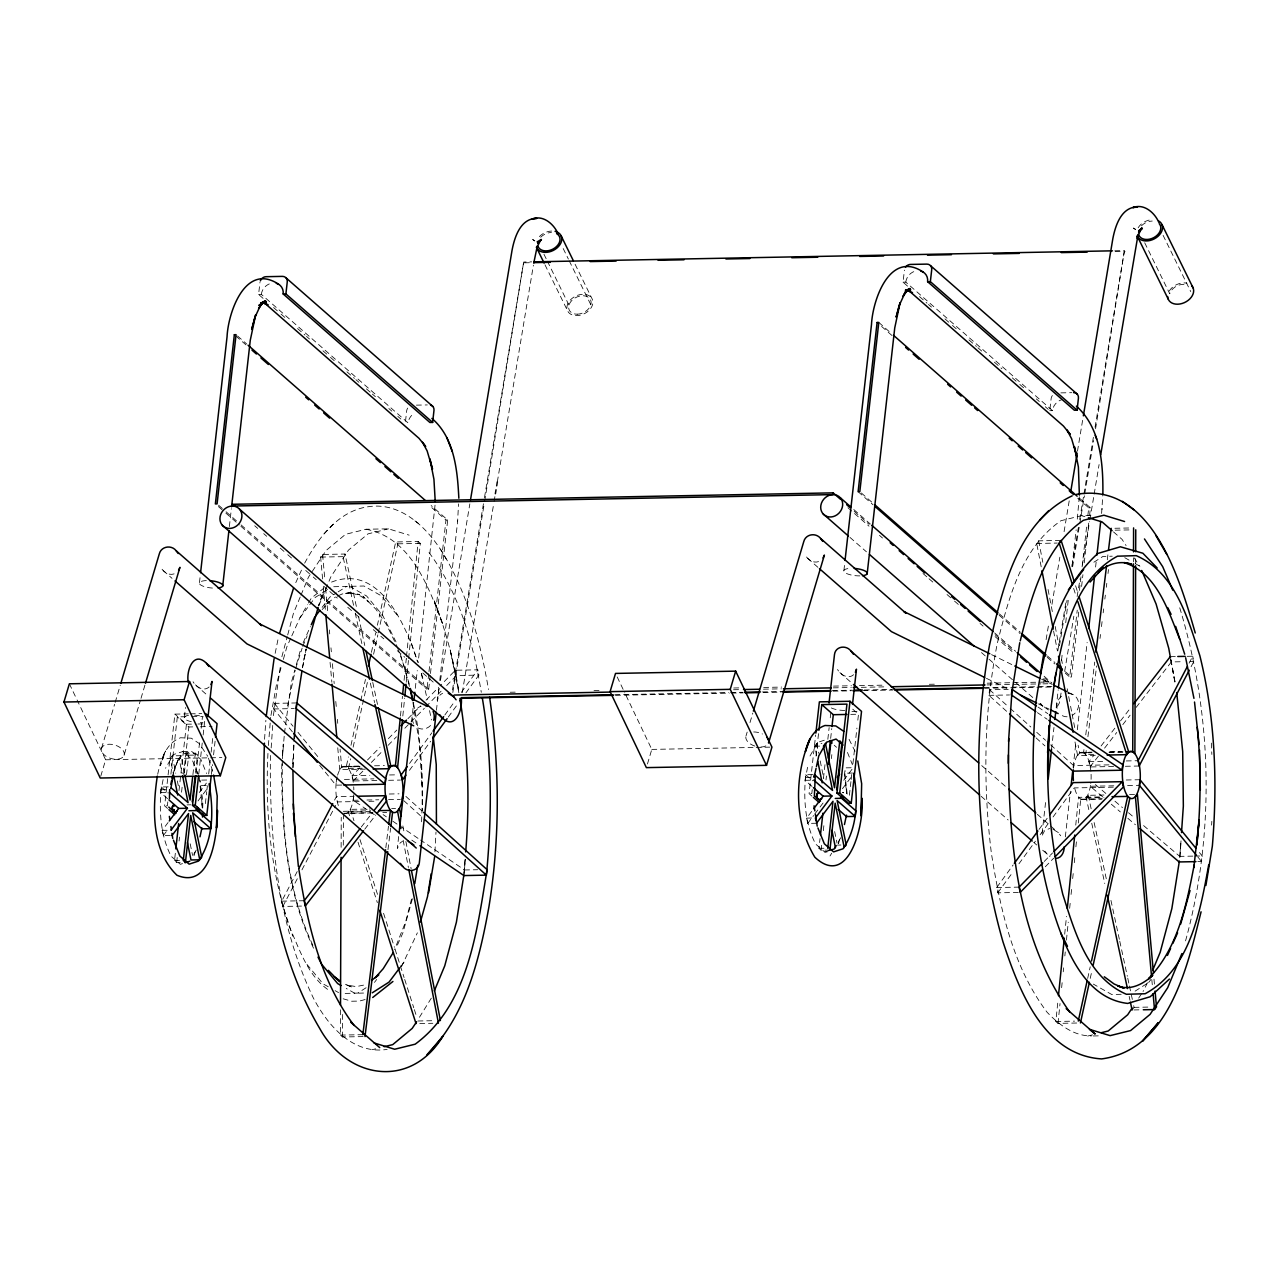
<?xml version="1.0" encoding="UTF-8"?>
<svg xmlns="http://www.w3.org/2000/svg" width="1279" height="1279" viewBox="0 0 1279 1279"><rect width="100%" height="100%" fill="white"/><g stroke="black" fill="none" stroke-linecap="round" stroke-linejoin="round"><path stroke-width="0.75" stroke-dasharray="5 3.75" d="M282.307 760.653C281.732 823.58 285.936 889.353 313.675 946.924M363.124 1036.598L342.548 1036.981L340.39 1035.095L340.502 1009.131M341.125 847.322L341.237 817.345M342.548 1036.981L342.644 1013.016M343.3 845.211L343.411 815.251M1133.466 561.865L1133.482 557.868M1135.624 563.751L1135.656 557.756M293.067 767.432L293.866 744.33M168.252 786.857L161.218 786.985C159.092 810.406 160.195 834.931 171.114 856.243L180.339 864.316L185.071 862.765M202.721 808.12L202.881 800.942L199.236 777.216L192.09 759.566L182.865 751.492L173.384 754.594L165.551 768.247M812.693 774.594L805.674 774.722C803.548 798.144 804.651 822.669 815.57 843.98L824.795 852.054L828.296 851.99M847.21 794.067L844.204 768.343M264.545 739.278L265.872 720.333M421.558 821.805C423.397 781.597 421.75 740.957 413.069 701.563M435.036 505.173L418.169 662.618M439.784 680.476L457.594 521.768L458.537 503.878M1079.3 496.684L1077.03 521.896M1101.603 513.471L1102.786 495.373M267.95 753.395C265.073 811.621 270.588 870.903 289.134 926.38C299.446 948.778 307.456 975.573 328.591 990.074M268.382 745.497L270.62 717.391M434.924 851.862L435.995 832.101M457.594 521.768L457.642 520.841M1102.034 509.506L1102.098 508.578M1211.613 825.131L1211.837 821.326M281.988 763.819L281.652 768.935C281.908 829.655 286.88 892.838 313.579 948.283M282.531 755.553L283.298 744.09L282.435 756.88M270.636 755.457L270.381 759.246C269.597 840.431 277.847 924.173 313.451 998.196C327.808 1025.598 352.924 1054.775 387.169 1049.388M271.164 747.879L272.731 725.129M273.386 715.648L280.661 664.345M292.843 767.896L294.058 740.637M465.14 859.488L464.229 872.758L465.3 859.232M1179.814 857.25L1180.981 840.191M1179.83 857.218L1181.077 841.758M282.323 758.703L284.274 735.201M284.434 733.251L291.324 682.618L294.873 669.972M463.829 873.861L465.044 860.271M1192.843 856.115L1179.75 856.37L1181.013 840.847M167.549 798.672L160.594 792.58L163.216 779.007M400.455 716.08L402.469 696.24M404.084 680.364L406.29 658.557L409.328 661.179M406.482 656.559L418.153 541.513L395.707 541.944L377.385 625.223M402.821 715.984L404.628 698.126M406.242 682.267L408.449 660.444M408.64 658.461L420.311 543.399L418.153 541.513M812.005 786.409L805.051 780.318L807.673 766.745M1076.71 1023.024L1058.005 1023.376L1055.846 1021.489L1058.069 999.666M1064.688 934.198L1066.51 916.356M1075.751 825.099L1078.565 797.329L1102.162 796.881M1058.005 1023.376L1060.019 1003.535M1061.634 987.676L1062.225 981.712M1063.233 971.8L1063.632 967.835M1064.847 955.925L1065.247 951.96M1066.446 940.065L1068.253 922.207M1069.66 908.33L1070.267 902.366M1071.067 894.437L1071.882 886.507M1072.681 878.561L1073.289 872.614M1074.28 862.701L1074.888 856.754M1075.895 846.826L1076.502 840.879M1078.309 823.021L1080.723 799.215L1078.565 797.329M167.501 808.408L164.623 805.882L174.919 714.13L188.317 713.874M167.805 801.885L167.357 805.834L164.623 805.882M170.906 774.195L177.333 716.864L188.956 716.656M184.384 717.167L185.471 707.495M199.46 582.664L200.355 574.719M178.996 790.598L180.755 774.978M180.978 773.028L186.446 724.218L174.919 714.13M181.554 792.213L182.21 786.281M183.536 774.419L188.86 726.968L177.333 716.864M180.179 862.43L176.662 862.494L174.504 860.607L175.383 852.789M184.352 772.852L186.542 753.315L195.319 753.139L197.478 755.042L195.287 774.578M176.662 862.494L177.541 854.676M179.076 841.006L179.508 837.09M186.51 774.738L188.7 755.202L186.542 753.315M192.905 774.642L195.319 753.139M196.071 773.715L199.844 740.109M201.171 728.247L202.498 716.384L190.891 716.608M198.757 774.067L202.258 742.827M203.137 735.009L204.672 721.356M229.373 526.58L231.371 508.738M263.09 298.375L258.598 294.442L259.957 282.387M205.375 803.596L206.718 791.733M206.926 789.751L207.374 785.802M208.701 773.939L210.268 760.094M211.147 752.196L212.698 738.351M211.387 774.403L212.474 764.634M213.577 754.882L215.096 741.212M292.379 731.828L273.722 708.966L274.345 703.37L296.776 702.938M341.813 785.05L335.913 785.162L336.537 779.566M374.347 814.675L353.164 800.286L353.803 794.691M405.523 421.223L406.674 410.895A5.899 5.164 -48.8 0 1 407.713 408.097M398.664 836.546L397.337 848.409L400.215 842.845L402.533 841.294M411.518 721.916L413.741 702.155M415.291 688.31L417.29 670.532M430.24 675.472L428.689 689.253L426.994 689.285L428.753 673.537M428.977 671.571L445.971 520.057L429.712 505.813M430.463 673.505L447.682 520.025L431.167 505.557M436.443 710.245L438.889 688.422M464.133 873.701L464.549 869.976L420.583 840.079M811.957 796.146L809.079 793.619L815.65 735.057M812.261 789.623L811.813 793.572L809.079 793.619M816.018 756.017L818.688 732.291M843.916 570.402L844.588 564.455M823.452 778.335L824.987 764.682M827.833 739.294L829.144 727.575M830.247 717.823L830.902 711.955M825.994 779.95L826.442 775.985M830.663 738.431L831.766 728.55M829.895 850.071L821.118 850.231L818.96 848.345L820.047 838.576M821.118 850.231L821.773 844.38M823.308 830.695L823.964 824.827M831.398 758.575L831.83 754.658M907.546 286.112L903.054 282.179L904.413 270.125M849.4 795.282L850.951 781.453M851.174 779.471L852.054 771.557M852.933 763.659L856.93 728.071M857.825 720.157L858.481 714.226L852.725 709.174M1006.605 711.3L988.907 695.344L989.546 689.765L1008.236 689.397M1049.963 408.96L1051.13 398.632A5.899 5.164 -48.8 0 1 1053.177 394.651M1042.897 683.865L1048.892 683.737L1049.084 681.995L1043.088 676.751M1045.551 802.541L1041.777 836.146L1044.655 830.583L1049.707 828.472M1051.546 749.174L1053.976 727.447M1056.198 707.671L1058.197 689.893M1061.522 660.236L1062.178 654.32M1065.727 622.697L1068.604 597.005M1072.154 565.382L1076.151 529.794M1078.725 612.081L1071.45 677.023L1069.74 677.055L1077.238 610.147M1079.444 590.466L1080.995 576.701M1082.098 566.853L1086.958 523.575M1087.837 515.693L1088.717 507.827L1076.71 497.307M1081.602 586.501L1082.913 574.703M1084.24 562.888L1089.324 517.627M1089.548 515.661L1090.427 507.795L1078.645 497.467M1065.327 836.866L1070.443 791.221M1073.113 767.416L1076.007 741.628M1077.334 729.733L1087.134 642.426M1095.591 567.045L1096.471 559.099M1197.815 861.598L1201.557 861.534L1202.18 855.939L1198.455 851.366M385.81 847.801L388.48 826.154M387.969 849.688L390.639 828.057M1093.609 754.322L1085.743 754.466L1083.585 752.58L1084.064 748.647M1085.759 734.865L1094.712 662.09M1107.294 559.802L1108.014 553.903M1085.743 754.466L1086.223 750.533M1087.917 736.768L1096.631 665.943M1100.02 638.413L1100.5 634.48M1101.475 626.598L1102.194 620.699M1103.169 612.833L1103.649 608.9M1104.848 599.068L1105.344 595.135M1106.303 587.269L1106.799 583.336M1107.998 573.488L1108.493 569.555M302.483 667.766L306.049 648.933M302.531 667.494L306.241 649.045L303.667 660.3M439.129 688.406L437.162 700.189L440.232 694.785L442.614 693.282M440.44 680.556L469.841 503.846M452.462 689.973L484.149 499.561M484.485 497.595L523.687 262.019L531.68 261.875M452.814 692.515L484.309 503.286M484.645 501.32L523.687 262.019M462.263 692.69L493.742 503.558M494.062 501.576L495.053 495.676M497.339 481.879L533.407 265.169M1046.094 639.676L1048.716 623.96M1051.977 604.327L1059.827 557.212M1064.08 531.68L1069.308 500.265M1077.478 451.183L1083.025 417.801M1057.797 651.059L1065.967 601.993M1071.85 566.645L1078.389 527.396M1079.684 519.53L1083.617 495.98M1083.937 494.014L1093.417 437.082M1095.048 427.266L1124.449 250.588L1114.473 250.78M1059.492 645.607L1067.038 600.267M1072.617 566.757L1079.492 525.365M1079.828 523.399L1084.416 495.804M1084.752 493.838L1093.609 440.615M1095.575 428.785L1124.449 250.588M1061.058 693.074L1059.412 702.922L1056.358 708.326M1064.656 671.411L1073.848 616.238M1077.126 596.542L1080.068 578.811M1082.37 565.014L1089.58 521.672M1089.9 519.706L1093.849 496.06M1094.169 494.094L1099.093 464.533M270.956 715.473L276.776 682.906L281.828 664.824M287.615 705.64L295.225 670.42M157.685 774.291C160.738 760.238 165.71 743.227 180.531 737.759L191.338 738.207L199.316 743.595L207.774 756.337M275.161 653.345L278.071 639.02M173.161 773.459L178.788 757.664L174.088 770.917M362.197 768.231L348.448 768.487L346.289 766.601L348.416 756.928M350.974 745.305L360.342 702.699M360.774 700.748L365.458 679.453M371.422 652.338L375.69 632.961M348.448 768.487L350.574 758.815M353.132 747.192L367.617 681.339M373.58 654.224L377.849 634.864M378.264 632.913L397.865 543.831L395.707 541.944M1087.662 978.451L1090.22 966.828M1090.236 978.403L1091.946 970.665M295.689 668.485L302.132 648.181M411.518 899.057L405.667 921.679L394.683 949.37M281.876 656.735L287.215 636.734M287.695 634.912L293.515 613.105L300.245 596.925M1185.553 940.88C1215.258 832.373 1212.38 714.737 1179.574 607.253M283.346 659.404L286.896 646.758L290.972 637.709M296.392 664.552L300.949 648.293M412.43 898.753L402.805 933.094L396.282 947.579M101.569 748.167L114.582 704.361M115.158 702.459L120.242 685.32M100.769 776.193L105.645 759.79L77.076 699.949M124.079 755.313A11.815 7.019 16.6 0 0 109.243 744.234A11.815 7.019 16.6 0 0 105.15 755.681A11.815 7.019 16.6 0 0 124.079 755.313L140.434 700.252M141.01 698.35L144.959 685.064M647.462 763.979L651.794 749.398L625.639 694.625M746.025 735.905L747.16 732.1M749.99 722.571L752.819 713.058M193.96 855.763L195.159 851.974M839.616 839.711L838.4 843.5L839.887 840.223M302.771 646.391L307.152 635.791M300.981 595.135L308.463 577.165L326.065 550.514L345.538 534.318L366.05 529.25L388.48 528.835L409.136 535.15M318.935 605.495L330.893 576.749L348.496 550.098L367.968 533.887L388.48 528.835M431.311 998.164L417.705 1020.082M1147.503 982.752L1143.058 991.481M291.788 635.887L299.941 617.789L307.536 604.663M303.091 642.857L310.429 626.566M401.478 966.716L417.37 932.823M295.769 582.664L302.244 568.468M301.508 906.076L282.819 906.443L281.732 901.151L297.224 871.527M334.57 800.11L336.377 796.625L354.075 796.289M282.819 906.443L297.399 878.561M301.94 869.864L335.642 805.402M1189.086 663.177L1192.731 656.207L1187.12 656.319M1191.085 666.727L1193.803 661.499L1192.731 656.207M174.328 768.071L182.178 754.418L191.642 751.333L200.867 759.406L206.574 773.523M193.737 854.388L196.678 849.272M810.007 755.985L817.841 742.332L827.321 739.23M838.177 842.126L841.118 837.01M308.479 603.017L311.341 598.108L323.779 588.244M304.658 563.16C318.087 538.363 338.088 510.929 368.176 506.74C402.853 501.32 431.039 531.201 446.147 559.019M830.023 855.971L831.718 853.173M1138.662 998.132L1141.955 993.144M816.657 755.841L814.691 746.201L816.657 743.579L821.933 743.483M409.536 763.435L431.886 732.771M444.836 715.009L454.253 702.091M461.303 692.403L477.786 669.812L455.356 670.244L440.008 685.912M409.44 770.342L430.623 741.292M448.274 717.071L457.69 704.153M465.924 692.866L478.874 675.104L477.786 669.812M1018.324 892.438L997.764 892.838L996.677 887.546L1013.16 864.94M1039.044 829.431L1047.277 818.128M997.764 892.838L1013.064 871.846M1018.947 863.773L1035.414 841.182M1040.131 834.723L1048.364 823.42M1053.065 816.961L1074.248 787.912L1113.577 787.161M322.596 578.939L320.629 557.084L322.596 554.462L345.026 554.031L356.793 608.5M353.564 605.287L343.06 556.653L345.026 554.031M299.941 617.789L307.584 607.621M309.758 604.711L315.226 597.453L330.318 587.844M322.148 607.349L329.79 597.181L336.489 592.912M170.283 835.539L163.248 835.667L162.177 830.375L168.061 822.541M163.248 835.667L167.965 829.4M199.284 792.516L206.367 783.116M198.021 800.942L207.454 788.408M365.266 769.159L339.702 769.638L341.685 767.016L340.07 749.142M349.567 815.746L348.368 811.973L350.334 809.351L369.999 808.983M374.475 982.4L376.665 979.49M401.062 966.141L404.34 961.792M816.482 823.244L807.704 823.404L806.633 818.112L812.517 810.278M807.704 823.404L813.604 815.57M814.787 814.004L824.22 801.453M843.74 780.254L852.006 769.287M842.461 788.695L851.91 776.145M1041.202 566.805L1036.693 543.463L1038.676 540.841L1061.106 540.409M1095.32 755.265L1077.621 755.601L1079.604 752.979L1078.101 745.193M1088.797 809.607L1086.287 797.936L1088.253 795.314L1103.985 795.01M1148.654 982.512L1151.004 979.394M1132.091 1009.978L1134.057 1007.356L1132.794 1001.521M361.254 827.049L372.173 812.932L344.659 813.492A23.63 8.985 88.9 0 0 353.484 797.488M364.755 829.208L375.69 815.091M1113.609 766.505L1090.012 766.952L1088.925 761.66L1093.785 755.393M1101.075 745.977L1115.64 727.175M1120.5 720.908L1130.22 708.358M1090.012 766.952L1098.517 755.985M1104.576 748.135L1116.727 732.467M1122.802 724.633L1130.092 715.217M1136.152 707.383L1171.372 661.93L1182.595 661.707M184.544 773.044L180.994 755.681L172.201 755.841L170.235 758.463L173.4 773.891M180.994 755.681L179.012 758.303L182.178 773.731M322.18 609.603L329.023 601.881L325.505 604.743L335.514 596.989M324.083 533.791L333.291 524.214M376.809 780.526L353.228 780.973L352.141 775.682L360.502 767.128M367.489 759.998L380.039 747.176M388.4 738.622L396.778 730.085M407.937 718.686L420.487 705.864M426.067 700.157L438.617 687.335M353.228 780.973L364.387 769.574M371.358 762.444L382.517 751.045M388.097 745.353L396.458 736.8M404.835 728.247L424.356 708.294M425.747 706.871L441.095 691.204M446.675 685.496L456.427 675.536L478.874 675.104M1044.224 861.47L1052.585 852.917M1045.295 866.762L1053.672 858.209M209.132 686.983C203.745 691.843 196.103 687.063 193.081 681.787M853.589 674.72C848.201 679.581 840.559 674.8 837.537 669.525M338.168 591.841L346.561 586.501M366.098 987.74L357.704 993.08L343.779 993.479M1093.865 562.216L1102.898 556.461L1112.282 556.189M1135.097 991.145L1147.151 983.471M337.176 596.238L342.117 593.984L352.732 592.225L342.117 593.984M824.795 852.054L829.527 850.503M331.549 582.089C380.135 563.176 406.019 626.166 417.961 662.362M365.123 999.538L359.431 1001.073L351.693 1001.233L341.461 998.307M1090.843 515.469L1081.506 515.645L1060.994 520.697C1020.994 548.179 1008.651 598.764 997.332 643.129C983.839 712.323 982.784 783.499 991.401 853.381C1000.29 908.905 1012.6 966.54 1047.149 1012.328C1059.108 1024.671 1073.433 1035.958 1091.419 1035.99M372.221 1049.675L375.642 1048.828M1087.678 1036.054L1092.794 1034.791M1043.376 681.867L1049.02 681.755L1051.914 683.146M363.54 985.134L356.138 986.605L346.577 985.006L352.508 987.324L343.396 983.391M174.104 573.887C168.892 575.678 163.584 572.129 161.026 567.7M818.56 561.625C813.348 563.415 808.04 559.866 805.482 555.438M843.373 792.548L842.509 792.692A2.958 1.119 88.9 0 1 843.373 792.548L843.644 792.884M333.739 586.725L363.971 586.006L381.174 595.726L397.273 615.167M363.556 993.048L354.859 993.303L346.257 988.443M1121.203 994.279L1111.819 994.55L1093.321 984.095M524.342 262.819L530.321 262.707M1115.112 251.579L1125.104 251.387M258.598 294.442L261.332 294.378L408.049 422.901A11.815 10.328 -48.8 0 1 414.604 413.101M903.054 282.179L905.788 282.115L1052.505 410.639A11.815 10.328 -48.8 0 1 1061.81 399.672M416.41 405.139L427.33 404.931M1060.867 392.877L1071.786 392.669M1049.771 410.687L1052.505 410.639M445.971 520.057L447.682 520.025M1088.717 507.827L1090.427 507.795M1114.904 528.259L1131.723 527.939M397.865 543.831L420.311 543.399M1115.192 530.177L1132.027 529.858M320.629 557.084L343.06 556.653M1036.693 543.463L1057.269 543.063M1170.301 656.639L1175.897 656.527M1190.078 661.563L1193.803 661.499M510.193 692.243L516.188 692.131M594.016 690.66L602.009 690.5M733.73 687.99L739.726 687.878M763.675 687.431L781.629 687.079M833.524 686.104L851.494 685.752M859.472 685.608L885.42 685.112M929.337 684.281L935.317 684.169M987.212 683.178L1011.161 682.714M1013.16 682.682L1037.109 682.219M1039.108 682.187L1049.084 681.995M733.538 689.749L741.516 689.589M763.483 689.173L781.437 688.837M833.332 687.846L851.302 687.51M861.279 687.319L887.226 686.823M987.02 684.92L1040.898 683.897M614.815 694.721L728.582 692.547M730.581 692.515L742.555 692.291M762.524 691.907L782.476 691.523M832.373 690.58L852.326 690.196M864.3 689.973L892.246 689.445M984.063 687.686L1010.01 687.191M1012.009 687.159L1051.914 686.407M615.503 695.312L729.27 693.154M731.268 693.106L743.243 692.882M763.195 692.499L781.165 692.163M833.045 691.172L851.015 690.836M862.989 690.596L892.934 690.036M984.734 688.294L1008.683 687.83M1010.682 687.798L1052.601 686.999M273.722 708.966L294.282 708.566M988.907 695.344L1009.483 694.961M190.235 713.826L201.714 713.618M186.446 724.218L196.023 724.042M197.925 724.01L205.583 723.866M851.958 711.556L857.697 711.46M188.86 726.968L192.729 726.888M200.483 726.744L212.09 726.52M850.743 714.369L858.481 714.226M182.865 751.492L191.642 751.333M188.7 755.202L197.478 755.042M105.645 759.79L221.859 757.584M651.794 749.398L754.21 747.448M756.177 747.416L769.974 747.144M814.691 746.201L823.468 746.041M345.042 766.361L358.807 766.089M374.539 765.801L384.371 765.609M1073.513 768.343A23.63 8.985 88.9 0 1 1082.338 752.324L1092.17 752.148M1109.868 751.812L1121.667 751.572M346.289 766.601L360.038 766.345M1083.585 752.58L1091.451 752.42M1109.149 752.084L1122.898 751.828M341.685 767.016L359.367 766.681M1079.604 752.979L1091.387 752.755M1109.085 752.42L1126.783 752.084M352.141 775.682L369.839 775.346M389.503 774.962L397.353 774.818M1088.925 761.66L1104.656 761.357M1126.287 760.941L1138.086 760.717M201.698 780.11L206.974 780.014M846.154 767.848L853.173 767.704M344.403 779.423L373.884 778.863M1108.973 764.874L1073.577 765.545L1047.037 741.612M388.608 780.302L400.407 780.062M1125.392 766.281L1139.157 766.009M206.287 785.338L201.027 785.434L199.94 780.142M852.501 773.044L845.483 773.171L844.971 770.486M160.882 789.751L169.659 789.591M805.338 777.488L814.115 777.328M160.594 792.58L167.613 792.452M805.051 780.318L813.828 780.142M389.184 794.019L399.016 793.827M1126.223 779.998L1139.989 779.726M353.164 800.286L359.063 800.174M366.929 800.014L378.728 799.791M388.56 799.615L400.359 799.391M1113.801 785.818L1090.22 786.265L1103.777 797.808M1127.566 785.546L1139.365 785.322M187.006 804.875L190.875 804.811M359.095 801.517L337.464 801.917L336.377 796.625M368.928 801.325L376.793 801.182M391.63 808.568L395.547 808.488M1129.533 794.531L1137.399 794.387M343.236 811.318L370.75 810.79M348.368 811.973L369.999 811.557M1086.287 797.936L1103.985 797.6M343.427 813.252L372.908 812.693M382.741 812.501L386.674 812.421M1080.723 799.215L1102.354 798.815M1081.954 799.471L1101.619 799.103M162.177 830.375L169.196 830.247M806.633 818.112L813.652 817.984M837.409 845.083L840.927 845.019M174.504 860.607L181.522 860.479M818.96 848.345L827.737 848.185M464.549 869.976L477.643 869.72M1194.714 856.083L1202.18 855.939M281.732 901.151L304.178 900.72M996.677 887.546L1019.107 887.114M417.977 1020.994L434.812 1020.674M1134.057 1007.356L1150.876 1007.037M419.752 1023.536L432.83 1023.28M1133.961 1009.946L1141.428 1009.802M340.39 1035.095L362.836 1034.679M1055.846 1021.489L1074.552 1021.138M1093.273 1035.958L1100.755 1035.814M348.128 592.976L359.575 594.527L352.62 593.152L360.87 596.19L368.864 601.929L362.916 596.174L375.898 609.236L386.562 624.728L397.098 646.439M1081.506 515.645L1084.944 516.7M366.05 529.25C411.007 537.644 428.737 587.237 443.046 625.015L433.741 599.467C445.412 629.396 453.917 660.635 459.049 692.371M1048.316 709.941L1039.779 703.642M991.561 654.624L1013.016 665.16M1041.602 679.213L1052.329 684.489M1068.413 692.387L1073.768 695.025M986.445 678.334L1007.964 688.901M1038.436 703.882L1049.196 709.158M1052.649 828.936L1058.341 832.709L1060.707 835.779M1124.737 557.676L1130.908 561.161M1135.544 563.783L1140.165 566.389M349.407 586.278L366.609 595.998L382.709 615.439L396.01 641.866M328.255 986.764L323.091 983.855L306.992 964.414M335.13 990.665L338.567 992.6M1135.576 229.325L1133.402 228.062L1136.679 230.476L1135.272 228.877M534.814 240.756L532.64 239.493L535.917 241.907L534.51 240.308M1038.036 707.047L1047.805 713.682M1037.413 712.643L1047.181 719.278M383.108 814.611L386.37 816.833M392.893 821.262L397.769 824.587M399.4 825.69L418.952 838.976M411.806 840.143L418.313 844.572M414.972 520.905L418.441 523.447M1095.368 784.523L1105.903 793.492M1114.952 801.198L1122.482 807.609M1128.51 812.741L1134.537 817.873M1143.586 825.579L1179.75 856.37M1111.307 804.219L1120.356 811.925M1127.886 818.336L1135.416 824.747M1042.705 850.231L1049.963 856.514M919.521 296.6L927.003 303.155M928.506 304.466L931.496 307.088M944.973 318.887L950.968 324.131M952.455 325.442L956.948 329.39M968.938 339.878L976.421 346.433M977.907 347.744L982.4 351.677M994.391 362.165L1001.873 368.72M1012.344 377.897L1018.34 383.156M1019.827 384.467L1025.822 389.711M1036.31 398.888L1039.299 401.51M1045.279 406.754L1048.284 409.376M878.801 322.436L891.911 333.931M881.599 326.417L892.102 335.61M1113.513 531.904L1122.035 539.37L1126.08 545.541M861.327 492.975L873.333 503.494M999.395 613.92L1020.418 632.322M1047.421 655.983L1054.935 662.554M1065.439 671.763L1071.45 677.023M858.113 491.696L873.125 504.837M999.203 615.263L1020.21 633.665M1047.229 657.326L1054.727 663.897M1065.231 673.106L1069.74 677.055M853.796 509.554L870.28 523.99M994.646 632.929L1015.622 651.299M1044.096 676.239L1051.594 682.794M854.148 511.248L869.144 524.39M995.094 634.72L1014.599 651.794M847.961 507.763L868.985 526.165M879.488 535.373L882.494 537.995M923.022 573.504L927.531 577.437M929.018 578.763L933.526 582.696M947.036 594.527L953.047 599.787M954.55 601.114L959.042 605.047M980.066 623.465L983.071 626.086M995.078 636.606L1014.583 653.697M1043.104 678.685L1048.892 683.737M849.991 537.42L866.427 551.809M981.489 652.594L987.468 657.838M988.971 659.149L1014.375 681.403M1015.862 682.698L1033.8 698.414M807.577 558.252L817.968 567.364M981.728 765.609L1005.758 786.665M1037.301 814.291L1049.324 824.811M1050.826 826.138L1058.341 832.709M839.903 672.594L851.926 683.13M981.121 796.273L1008.156 819.967M1033.688 842.333L1036.693 844.971M834.228 745.289L836.546 747.304M273.578 307.552L279.557 312.795M281.06 314.106L285.553 318.039M297.527 328.527L305.01 335.082M306.512 336.393L309.502 339.015M322.979 350.83L328.975 356.074M330.462 357.385L334.954 361.317M346.929 371.805L354.427 378.36M355.914 379.671L358.903 382.293M366.402 388.848L370.894 392.781M372.381 394.092L375.387 396.714M388.848 408.529L391.854 411.151M397.833 416.394L400.839 419.016M805.674 774.722L812.629 780.814M237.558 335.977L246.559 343.875M235.784 335.961L245.968 344.882M254.713 525.765L257.703 528.387M263.714 533.647L266.719 536.285M280.229 548.115L286.224 553.375M287.727 554.686L292.236 558.635M305.745 570.466L311.756 575.726M313.243 577.037L316.249 579.675M323.763 586.246L328.255 590.179M329.758 591.506L337.272 598.076M347.776 607.285L353.787 612.545M355.274 613.856L359.783 617.805M373.292 629.636L379.303 634.896M380.806 636.207L383.796 638.829M397.305 650.659L404.819 657.246M422.837 673.026L434.844 683.53M218.581 505.205L224.576 510.465M226.079 511.776L239.589 523.607M241.091 524.918L428.689 689.253M218.373 506.548L224.369 511.808M225.871 513.119L239.381 524.95M240.884 526.277L426.994 689.285M163.12 570.514L172.025 578.332M195.463 684.857L207.47 695.392M161.218 786.985L168.173 793.076M989.546 689.765L1008.699 707.047M1010.186 708.374L1030.826 726.984M1036.725 732.307L1045.567 740.285M1036.086 737.903L1044.943 745.881M405.891 796.417L422.118 811.046M403.796 800.67L421.494 816.626M1197.831 856.962L1201.557 861.534M274.345 703.37L293.003 726.232M297.975 732.323L319.126 758.239M319.734 765.354L335.913 785.162M1044.847 851.111L1047.213 854.18M1040.498 703.29L1042.769 706.264M849.048 739.294L855.043 751.253M1134.185 557.868L1139.253 565.574M429.009 552.56C459.353 593.04 473.198 643.033 481.288 692.291M440.36 549.027C467.187 591.346 480.121 640.619 488.53 689.525M1163.091 235.336L1190.733 291.58M1144.705 242.77L1169.741 293.754A11.815 8.473 -26.2 0 1 1186.065 284.577M575.102 264.273L592.385 299.43A13.653 9.8 -26.2 0 1 576.845 315.625A13.653 9.8 -26.2 0 1 570.498 299.846A13.653 9.8 -26.2 0 1 592.385 299.43M563.192 248.526L568.372 259.061M569.235 260.82L590.834 304.77M543.943 254.201L546.533 259.477M547.396 261.236L568.979 305.185M544.982 264.817L567.428 310.509M617.197 676.959L624.791 692.85M69.37 683.801L76.212 698.158M847.465 752.436L852.469 764.794M196.982 771.589L198.101 774.403M208.477 758.127L213.305 773.203M397.721 648.181L403.397 663.833L409.824 687.862M411.47 643.353L417.258 661.115M421.319 673.553L427.266 699.421M400.375 654.288L410.015 686.615M281.204 900.704L292.795 936.228M1075.591 585.766L1078.021 593.312M1073.625 588.388L1076.039 595.934M350.334 809.351L353.963 820.686M359.991 839.584L377.513 894.389M383.556 913.286L394.428 947.291M395.035 949.178L404.084 977.524M404.692 979.41L413.757 1007.756M414.364 1009.643L416.778 1017.205M358.024 842.206L377.353 902.67M421.367 673.378L423.061 678.877M1170.621 659.372L1175.161 682.666M1088.253 795.314L1091.611 810.886M1094.137 822.557L1106.319 878.961M1110.939 900.368L1119.349 939.282M1119.764 941.216L1127.327 976.229M1127.758 978.179L1129.005 984.015M1129.437 985.965L1132.379 999.586M1091.738 823.228L1104.768 883.533M1129.149 996.357L1129.981 1000.258M358.472 616.286L364.771 645.463M372.765 682.426L377.801 705.768M355.242 613.073L361.973 644.2M370.366 683.098L374.571 702.555M412.909 702.379L419.288 743.115L422.15 787.736M816.657 743.579L818.64 753.235M820.207 760.941L823.756 778.303M834.659 831.59L837.026 843.149M455.356 670.244L456.427 675.536M429.552 710.628L431.455 719.965M172.201 755.841L175.751 773.203M177.333 780.925L178.516 786.713M190.203 843.836L192.569 855.411M1170.972 659.676L1175.081 682.522M1038.676 540.841L1042.801 562.248M1048.061 589.491L1052.569 612.849M1055.191 626.47L1058.948 645.943M1061.57 659.564L1062.321 663.449M1067.198 688.757L1068.333 694.593M1068.7 696.543L1070.203 704.329M1070.587 706.264L1071.706 712.115M1072.09 714.05L1075.095 729.622M1053.592 631.043L1057.349 650.499M1074.999 741.98L1077.621 755.601M402.869 825.93L404.372 833.716M405.875 841.502L411.135 868.745M403.157 840.239L408.401 867.482M1170.845 659.9L1175.001 682.954M458.857 692.722L450.176 649.844L459.017 692.275M844.604 773.891L846.586 793.667M200.148 786.153L202.242 807.784M1153.994 979.122L1154.521 985.086M1151.835 979.762L1152.379 985.709M322.596 554.462L324.914 580.282M325.633 588.228L327.952 614.064M329.374 629.955L329.726 633.92M330.973 647.829L331.341 651.794M332.412 663.721L334.187 683.578M335.785 701.468L336.329 707.431M337.4 719.342L337.752 723.322M323.299 586.885L325.442 610.722M330.078 662.362L331.869 682.235M337.752 747.783L339.702 769.638M846.218 788.104L846.57 793.731M201.762 800.366L202.242 807.864M1211.341 743.083L1211.852 754.45M421.686 764.81L422.614 810.646M292.811 758.831L292.891 766.601M338.359 805.53A23.63 8.985 88.9 0 1 337.16 776.833M337.592 775.17A23.63 8.985 88.9 0 1 346.593 766.968A23.63 8.985 88.9 0 1 353.58 785.29M353.707 786.809A23.63 8.985 88.9 0 1 353.835 789.894M1090.523 785.37A23.63 8.985 88.9 0 1 1082.737 799.519A23.63 8.985 88.9 0 1 1074.28 786.377M1082.338 752.324A23.63 8.985 88.9 0 1 1090.875 771.253M1091.083 774.323A23.63 8.985 88.9 0 1 1090.779 783.451M212.426 588.068A11.815 3.565 6.4 0 1 199.684 584.087A11.815 3.565 6.4 0 1 206.766 580.586M261.332 294.378A11.815 10.328 -48.8 0 1 270.636 283.426M202.993 722.475A11.815 3.565 6.4 0 1 200.307 722.667M191.322 721.708A11.815 3.565 6.4 0 1 189.004 715.281M194.648 715.185A11.815 3.565 6.4 0 1 203.297 716.816M859.856 575.886A11.815 3.565 6.4 0 1 844.62 572.321A11.815 3.565 6.4 0 1 851.222 568.324M905.788 282.115A11.815 10.328 -48.8 0 1 915.093 271.164M844.764 710.405A11.815 3.565 6.4 0 1 829.527 706.823M430.575 725.497A11.815 10.728 -63.8 0 1 417.29 727.591M413.517 723.418A11.815 10.728 -63.8 0 1 421.095 706.28M540.681 237.27A11.815 8.473 -26.2 0 1 551.473 232.474M1141.444 225.839A11.815 8.473 -26.2 0 1 1152.235 221.043M1138.166 227.742A13.653 9.8 -26.2 0 1 1152.651 219.604M1169.262 291.02A13.653 9.8 -26.2 0 1 1186.896 283.187M539.402 236.567A13.653 9.8 -26.2 0 1 551.888 231.035M1068.397 693.57A11.815 10.728 -63.8 0 1 1078.469 701.979A11.815 10.728 -63.8 0 1 1072.665 715.121M1067.118 716.784A11.815 10.728 -63.8 0 1 1059.588 713.538M1057.046 708.39A11.815 10.728 -63.8 0 1 1062.849 695.232M765.849 745.881A11.815 7.019 16.6 0 1 760.861 747M754.914 746.089A11.815 7.019 16.6 0 1 747.016 734.322M753.683 731.972A11.815 7.019 16.6 0 1 762.46 734.018M163.936 754.482L160.403 765.497L165.583 750.965L163.936 754.482M322.5 594.639L318.647 605.606L322.5 594.639M577.245 314.186A11.815 8.473 -26.2 0 0 590.69 300.181A11.815 8.473 -26.2 0 0 571.777 300.533A11.815 8.473 -26.2 0 0 577.245 314.186"/><path stroke-width="1.5" d="M340.518 1005.134L341.077 857.298M1135.624 565.75L1134.889 753.539L1132.73 751.636L1133.466 563.863M1133.514 551.873L1133.594 527.907M1135.672 551.761L1135.752 529.794M1048.013 774.802L1049.388 725.097C1044.639 781.725 1049.659 839.008 1062.769 894.261C1074.696 931.48 1087.246 977.204 1126.383 994.279L1145.153 993.735C1190.365 969.322 1200.246 910.888 1208.751 864.684M1008.332 763.355L1008.811 738.559M169.452 798.56L169.659 789.591M202.514 817.089L202.594 813.508M264.401 743.131C261.651 839.903 269.373 943.422 319.782 1028.572C347.84 1079.556 410.863 1089.037 442.774 1036.374L427.042 1054.775C465.94 1015.622 479.401 959.474 488.914 906.923C500.153 837.665 499.705 766.649 489.617 697.279M814.371 795.858L815.251 776.321M1079.38 495.117L1078.389 466.979L1074.376 446.659L1076.95 456.907L1071.578 438.649L1066.958 429.984L1070.123 434.268L1063.457 426.051L907.93 289.821L909.993 291.564L905.564 289.662M1102.866 493.806C1103.233 463.574 1100.532 427.57 1076.358 406.146M436.427 824.204L436.251 764.538L433.245 736.672M1035.686 704.026C1029.499 780.829 1033.432 860.032 1060.691 932.791C1072.41 963.567 1091.355 999.267 1127.662 1003.423L1150.189 996.757L1169.422 979.059M1047.565 752.644L1051.21 705.688L1055.862 673.154M294.186 738.814L296.472 705.752L301.94 671.219M465.668 851.894C469.985 800.814 468.146 749.078 459.896 698.494M1008.523 741.468L1011.929 692.131L1019.763 642.697M1181.508 832.597L1183.347 806.058L1182.707 751.668L1176.728 692.563M266.192 716.592L274.074 658.701M402.421 719.949L397.593 767.56L395.435 765.673L400.263 718.063M402.677 694.257L403.668 684.345M404.835 696.144L406.035 684.249M1058.468 995.701L1064.288 938.178M1067.31 908.41L1074.744 835.027M174.248 806.138C170.874 803.228 171.946 815.394 177.285 810.966M188.285 682.315C185.951 671.187 193.417 650.02 206.574 663.401L416.251 848.041M200.579 572.736L227.054 336.777C228.158 312.396 245.36 262.099 278.63 284.242M175.815 848.888L178.66 823.484M192.681 776.593L190.059 800.046L184.927 774.962M192.218 801.933L195.063 776.529M211.163 776.353L206.782 815.394L204.048 815.458L192.521 805.354L195.847 775.698M206.782 815.394L195.255 805.306L198.533 776.017M208.045 716.672L212.01 681.435L210.907 684.569M222.706 586.07L228.925 530.561M231.595 506.756L250.284 340.182L255.64 314.938L251.691 329.438L254.793 317.656L260.676 304.85L258.582 308.607L263.682 301.476L259.941 305.921L265.584 300.677L258.694 305.377M215.543 737.312L217.078 723.642L205.551 713.538M430.543 405.059A5.899 5.164 -48.8 0 1 433.981 410.383L432.638 422.422L285.904 293.914L287.263 281.876A5.899 5.164 -48.8 0 0 282.419 276.376L266.048 276.696A5.899 5.164 -48.8 0 0 260.308 280.932M385.059 784.235L385.682 778.639L296.776 702.938L296.152 708.534L385.059 784.235L343.779 785.018M402.325 799.343L402.949 793.747M399.112 832.597L411.294 723.882M413.964 700.173L414.844 692.275M436.219 712.227L419.304 863.005C418.345 871.479 407.361 872.822 402.757 866.443L210.475 698.014M419.944 845.675L463.925 875.571L486.356 875.14L486.979 869.544L423.589 812.373M833.157 492.863L832.949 494.605L232.186 506.036L232.394 504.294L833.157 492.863L840.655 499.434M815.874 733.107L819.375 701.867L849.991 701.276L861.534 711.38L851.238 803.148L848.505 803.196L836.978 793.092L846.954 704.121L821.789 704.601L818.912 730.309M818.464 793.364C814.899 792.676 816.993 802.509 821.742 798.704M829.048 702.97L834.484 654.56C835.443 646.087 846.426 644.744 851.031 651.139L978.723 762.971M845.035 560.474L871.495 324.514C872.614 300.133 889.816 249.837 923.086 271.979M828.44 758.207L830.439 740.413M831.989 726.568L833.316 714.705L821.789 704.601M820.494 834.675L822.909 813.172M828.36 764.506L830.998 741.053L832.085 741.916M827.737 848.185L832.997 801.278L816.482 823.244M829.895 850.071L835.155 803.18L844.22 847.529M836.674 789.671L841.934 742.779M851.238 803.148L839.711 793.044L849.991 701.276M852.501 704.409L856.466 669.173L855.363 672.306M867.162 573.823L894.74 327.936L900.096 302.675L896.131 317.176L899.233 305.393L905.132 292.587L903.038 296.344L908.138 289.23L904.397 293.658L910.04 288.43L905.5 291.756L910.009 289.15L906.907 290.141M1073.609 392.637A5.899 5.164 -48.8 0 1 1078.437 398.121L1077.078 410.159L930.361 281.652L931.72 269.613A5.899 5.164 -48.8 0 0 926.875 264.113L910.504 264.433A5.899 5.164 -48.8 0 0 905.452 267.311M1048.22 778.831L1051.546 749.174M1054.871 719.533L1055.751 711.636M1058.404 687.91L1060.851 666.167M1064.208 846.778C1064.304 851.862 1061.666 858.193 1055.83 858.417M1071.115 785.274L1072.665 771.397M1088.685 628.549L1094.696 574.974M1096.918 555.134L1100.707 521.416M1047.885 748.535L1072.953 771.141L1122.099 770.214L1122.738 764.618L1049.435 714.801M362.836 1034.679L385.571 849.768M388.72 824.188L390.415 810.422L378.616 810.646M364.995 1036.566L387.729 851.654M390.878 826.09L392.573 812.309L390.415 810.422M1095.927 652.258L1106.575 565.702M1108.509 549.97L1111.163 528.323M193.625 821.518L201.97 828.824L210.763 828.664L211.387 823.068L196.087 809.655M417.737 865.244L414.764 883.645M840.543 797.393L855.843 810.806L855.219 816.402L846.426 816.562L846.602 815.187M463.925 874.66L456.395 922.191L444.756 965.821L434.3 990.985M1179.382 861.039L1171.852 908.586L1160.213 952.216L1152.731 970.185M431.215 873.669L427.506 896.675L420.407 921.983M1053.848 685.24C1062.369 639.036 1072.25 580.618 1117.462 556.189L1136.216 555.646C1175.369 572.72 1187.903 618.444 1199.846 655.663C1215.194 717.887 1217.688 782.508 1212.348 846.17L1205.889 885.5M470.496 499.913L512 250.556C514.446 237.462 520.361 218.533 536.509 218.357M461.271 698.606C462.71 709.509 455.148 730.901 442.006 717.695L222.322 525.285M495.373 493.694L496.028 489.761M496.684 485.828L497.339 481.879M533.743 263.186L537.34 245.808M1040.546 673.042L1043.808 653.409M1070.603 492.415L1077.142 453.15M1083.361 415.835L1112.762 239.125C1115.208 226.031 1121.123 207.118 1137.271 206.926M1100.723 454.684L1138.102 234.377M428.561 892.806L434.684 856.45M172.473 806.441L172.313 807.896A2.958 1.119 88.9 0 0 172.857 810.55M816.929 794.179L816.769 795.634A2.958 1.119 88.9 0 0 817.313 798.288M1035.718 703.402C1043.936 649.78 1056.022 591.649 1097.83 553.455L1120.372 546.788L1142.866 553.231L1157.159 567.956M170.794 788.567L173.368 774.85M157.317 776.097C152.377 808.936 151.258 850.471 176.966 875.252C212.042 890.12 217.398 832.165 217.462 810.422L216.487 828.025L217.206 796.002L213.625 775.106M170.826 784.219L171.61 780.622M171.994 778.831L172.777 775.25M199.988 836.802L201.922 827.849M816.066 768.359L814.115 777.328L814.451 774.562L832.549 790.406L823.468 746.041L825.435 743.419L834.516 787.784L839.775 740.877L840.863 741.756M816.45 766.569L818.784 755.825L826.634 742.156L836.098 739.07L843.021 745.129M844.444 824.555L846.378 815.586M368.448 665.895L371.006 654.272M1078.277 1021.058L1087.23 980.385M1091.499 961.025L1127.71 796.401L1111.979 796.689M1080.435 1022.944L1089.388 982.272M1093.225 964.846L1129.869 798.288L1127.71 796.401M1201.077 911.799C1187.44 966.668 1168.862 1049.963 1101.603 1058.916C1043.056 1055.159 1018.596 989.099 1002.96 941.776C975.397 845.803 972.072 743.227 989.514 645.096C1001.953 590.674 1016.805 522.072 1072.186 495.836M306.736 647.222L318.183 607.285M1020.242 640.875C1031.37 597.069 1043.984 547.348 1083.425 520.281L1103.937 515.213L1124.577 521.528M279.573 633.297L293.546 588.116M1180.645 924.109L1190.062 890.504M63.95 702.027L69.37 683.801L189.516 681.515L225.791 757.504L220.372 775.729L100.226 778.016L63.95 702.027L184.096 699.741L220.372 775.729M120.818 683.418L159.299 553.903C161.154 546.245 171.482 544.646 176.134 550.721L261.651 625.623L259.541 623.848L427.538 706.408M145.518 683.162L179.939 567.332L178.564 570.226M184.096 699.741L189.516 681.515M610.099 691.635L615.519 673.425L735.665 671.139L771.94 747.112L766.521 765.338L646.375 767.624L610.099 691.635L730.245 689.349L766.521 765.338M730.245 689.349L735.665 671.139M753.379 711.14L803.756 541.641C805.61 533.982 815.938 532.384 820.59 538.459L906.108 613.36L903.997 611.586L989.786 653.745M805.45 751.412C807.944 740.541 813.812 729.318 824.987 725.497L835.795 725.944L843.756 731.332M805.498 751.428L810.039 738.702C794.291 775.634 793.667 822.189 814.851 857.218C849.624 889.608 864.652 821.678 861.902 798.176L860.927 815.762L861.662 783.739L857.761 760.941M536.684 247.966L540.905 239.557L537.804 243.506L541.417 239.541L537.1 241.859M1136.887 238.07L1141.667 228.126L1138.566 232.075L1142.179 228.11L1138.614 230.907L1142.339 228.653M1181.892 953.59L1167.695 987.724L1150.093 1014.375L1130.62 1030.57L1110.108 1035.638L1089.452 1029.323L1095.176 1034.008L1066.174 1008.619M311.245 624.76L314.49 617.517L319.958 610.259M1167.455 955.413L1170.573 948.49M1172.907 943.294L1177.591 932.887M823.021 557.964L824.395 555.07L768.535 743.051A11.815 7.019 16.6 0 0 766.904 737.343M299.046 868.041L332.748 803.596M1187.264 666.663L1138.086 760.717L1139.157 766.009L1189.262 670.212M174.392 809.719L173.416 811.03M836.226 845.547L834.26 848.952L831.11 849.991M393.229 952.615L383.22 968.683L375.259 977.684L378.76 974.822L371.613 980.369M416.618 1021.745L412.206 1028.412L392.733 1044.623L384.18 1046.718M1132.059 1008.14L1127.662 1014.791L1108.19 1031.002L1101.347 1032.697M200.771 858.561L201.746 857.186L192.665 812.82L210.763 828.664M845.227 846.298L846.202 844.923L837.121 800.558L855.219 816.402M407.17 766.665L401.286 774.738L402.373 780.03L405.907 775.186M433.069 731.156L443.653 716.624M432.973 738.063L447.09 718.686M460.04 700.924L462.39 697.694M1014.327 863.325L1037.861 831.046M1049.643 814.899L1073.177 782.62L1122.322 781.677L1123.41 786.969L1055.063 856.786M169.244 820.974L178.676 808.424L187.453 808.248L170.954 830.215M172.041 835.507L188.541 813.54L183.281 860.447L185.439 862.334L190.699 815.442L199.764 859.792L190.987 859.968L187.437 842.605M373.132 768.999L388.864 768.695L390.83 766.089L378.232 707.719M399.959 967.595L389.04 982.112L372.269 992.808M813.7 808.712L823.132 796.162L831.91 795.986L815.41 817.952L815.922 820.622M837.329 777.296L839.679 774.147M1068.365 589.859L1083.649 569.523M1107.118 755.042L1126.783 754.658L1128.749 752.036L1079.22 597.101M1143.298 1009.77L1154.521 1009.563L1156.488 1006.941L1155.065 991.049M360.038 828.616L304.178 900.72L305.249 906.012L363.54 830.774M374.603 809.799L385.539 795.698L358.008 796.225M376.905 813.524L386.626 800.99L385.539 795.698M1133.865 703.658L1170.301 656.639M1090.06 582.073L1103.393 567.412L1098.325 572.784C1107.086 563.959 1119.796 560.202 1131.787 564.247L1124.097 562.584C1156.935 572.912 1168.111 610.627 1179.75 639.18M1148.654 978.403C1177.991 948.267 1186.496 904.813 1194.186 864.972L1193.835 867.578L1199.174 819.951L1196.792 845.147C1200.885 805.994 1201.237 766.425 1197.24 727.255M1039.539 520.185L1048.748 510.609M400.951 725.801L406.53 720.109M1042.817 862.893L1019.107 887.114L1020.194 892.406L1042.513 869.608M1053.976 851.494L1122.322 781.677M1148.718 979.027L1152.779 975.269C1143.426 983.903 1130.748 990.937 1117.814 985.933L1124.049 988.219L1114.185 984.031L1104.289 976.772M372.717 997.492L392.925 981.473M262.339 303.283L265.552 301.412L260.916 302.899L266.32 302.084L260.9 302.899M905.18 291.948L910.009 289.15M261.044 304.018L265.552 301.412M185.071 862.765L189.804 861.215M199.14 810.246A2.958 1.119 88.9 0 1 198.869 810.502L188.892 810.742M843.596 798A2.958 1.119 88.9 0 1 843.325 798.24L835.283 798.448M1076.55 494.318C1151.276 481.671 1179.43 577.948 1195.241 632.977M536.78 218.421L532.16 219.045C543.175 214.6 553.935 224.193 558.06 233.769M1137.543 206.99L1132.922 207.614C1143.938 203.185 1154.697 212.762 1158.822 222.338M533.663 261.827L1112.474 250.828M534.318 262.627L550.274 262.323M590.195 261.571L616.142 261.076M658.061 260.276L684.009 259.781M725.912 258.982L749.878 258.534M791.781 257.734L817.729 257.239M859.648 256.44L883.597 255.992M927.499 255.145L951.448 254.697M993.367 253.897L1019.315 253.402M1061.234 252.602L1087.182 252.107M276.296 283.314A11.815 10.328 -48.8 0 1 283.171 293.962L285.904 293.914M920.752 271.052A11.815 10.328 -48.8 0 1 927.627 281.7L930.361 281.652M432.638 422.422L429.904 422.486L283.171 293.962M1077.078 410.159L1074.36 410.223L927.627 281.7M1177.767 656.495L1185.249 656.351M454.109 695.057L609.795 692.099M743.515 689.557L759.486 689.253M783.435 688.789L831.334 687.878M853.285 687.462L857.282 687.383M891.207 686.743L985.022 684.952M461.143 697.647L612.833 694.753M744.554 692.243L760.525 691.939M782.476 691.523L830.375 690.612M854.324 690.164L862.318 690.005M894.245 689.397L984.063 687.686M461.815 698.238L613.504 695.344M745.225 692.85L759.198 692.578M783.148 692.115L831.062 691.204M853.013 690.788L860.991 690.644M894.932 689.989L982.752 688.326M833.316 714.705L846.874 714.449M389.535 765.785L395.435 765.673M1126.831 751.748L1132.73 751.636M192.521 805.354L195.255 805.306M836.978 793.092L839.711 793.044M1195.945 861.63L1179.126 861.95L1139.941 828.6M173.129 810.886L173.704 810.982A2.958 1.119 88.9 0 0 174.216 810.31M1088.381 517.755L1102.146 521.96L1112.091 530.673M374.012 1042.929L394.651 1049.244L415.163 1044.192C467.986 1005.278 476.635 932.455 486.659 872.326C492.079 814.371 492.015 755.569 482.327 698.062M905.772 289.757L912.503 292.635M262.579 302.563L268.046 304.882L262.994 302.739M448.258 693.186L453.821 696.847L456.091 699.821M1014.807 666.039L1039.827 678.334M1054.12 685.368L1066.622 691.507M984.654 677.454L891.431 631.634L819.455 568.675M1020.514 695.073L1036.645 703.002M1050.986 710.053L1058.149 713.57M413.709 725.832L246.975 643.897L174.999 580.938M408.193 841.198L413.884 844.971M841.966 795.922A2.958 1.119 88.9 0 0 842.237 797.297L843.325 798.24M197.781 809.559A2.958 1.119 88.9 0 1 197.478 807.417L198.869 810.502M341.093 985.517L337.656 983.583L321.557 964.142L318.007 957.092M1036.406 705.944L1011.977 689.333L1011.353 694.929L1035.782 711.524M1048.812 720.381L1122.099 770.214M334.331 976.74L340.374 981.169M1133.897 509.825L1122.338 501.336M265.536 303.826L263.474 302.084L419 438.313L425.667 446.531L422.502 442.246L427.138 450.911L432.51 469.169L429.92 458.921L433.933 479.241L435.228 501.416M379.719 1047.629L350.718 1022.225M930.552 265.68L1077.286 394.188M893.413 335.226L1077.142 496.172M905.612 347.44L908.618 350.078M913.11 354.027L919.121 359.287M947.643 384.26L950.633 386.882M956.644 392.141L961.153 396.09M965.645 400.039L971.656 405.283M974.646 407.921L977.652 410.543M1009.179 438.153L1012.169 440.791M1018.18 446.035L1022.672 449.984M1025.678 452.622L1031.689 457.866M1060.195 482.854L1063.201 485.476M1069.212 490.736L1073.705 494.685M874.836 504.805L997.908 612.609M1021.921 633.633L1045.934 654.672M1056.438 663.865L1062.433 669.125M874.628 506.148L997.7 613.952M1021.713 634.992L1045.726 656.015M1057.733 666.535L1062.225 670.484M840.303 497.739A11.815 10.328 -48.8 0 1 833.316 516.556A11.815 10.328 -48.8 0 1 821.47 503.095A11.815 10.328 -48.8 0 1 840.303 497.739L850.791 506.932M871.782 525.301L993.144 631.602M1017.125 652.61L1041.106 673.601M846.65 504.677L849.64 507.315M890.136 542.776L893.126 545.398M899.137 550.657L903.629 554.59M908.122 558.539L914.133 563.783M917.123 566.421L924.621 572.976M951.608 596.622L954.614 599.243M960.609 604.503L965.117 608.436M968.107 611.074L980.098 621.578M1020.594 657.038L1026.589 662.298M1029.595 664.92L1037.093 671.491M823.084 513.854L848.489 536.109M869.416 554.431L974.022 646.055M1008.763 789.287L1035.798 812.98M853.429 684.441L979.618 794.962M1011.161 822.589L1032.201 841.022M829.623 741.244L831.926 743.275M286.112 277.943L432.83 406.45M431.902 418.409C454.509 437.77 457.434 470.416 458.841 498.218M813.828 780.142L831.91 795.986M813.396 787.624L823.132 796.162M838.081 809.255L846.426 816.562M814.691 796.098L820.463 801.15M813.396 797.409L819.168 802.461M248.062 345.186L425.172 500.313M251.947 350.11L256.424 354.027M260.9 357.96L268.382 364.499M305.713 397.209L308.703 399.831M314.682 405.059L319.158 408.992M323.651 412.909L329.614 418.153M375.93 458.713L380.407 462.63M384.883 466.563L390.862 471.791M393.852 474.413L398.329 478.33M239.541 509.17A11.815 10.328 -48.8 0 1 232.554 527.987A11.815 10.328 -48.8 0 1 220.707 514.526A11.815 10.328 -48.8 0 1 239.541 509.17L453.821 696.847M171.386 788.04L188.093 802.652L182.561 775.65M169.372 792.404L187.453 808.248M168.94 799.887L178.676 808.424M168.796 807.097L176.006 813.412M168.956 809.671L174.711 814.723M1009.547 713.97L1034.615 736.576M424.436 819.295L486.356 875.14M328.367 970.345L339.367 981.712M1195.961 848.313L1139.989 779.726L1139.365 785.322L1196.584 855.427M293.61 733.347L317.256 762.3M851.031 651.139L853.397 654.208M400.391 863.373L402.757 866.443M206.574 663.401L208.941 666.471M439.736 714.721L442.006 717.695M820.59 538.459L822.669 541.273M176.134 550.721L178.229 553.535M1144.465 538.939L1162.707 566.693L1172.763 590.163M1069.58 1011.913C1017.349 937.955 1009.179 842.909 1008.38 754.93M354.123 1025.518C320.006 980.258 307.504 923.39 298.726 868.489M1155.816 535.421L1166.848 554.478M1167.695 607.573L1171.1 614.32M1060.691 932.791L1067.485 946.284M1162.051 224.72L1193.147 287.999M1168.191 299.078L1137.095 235.8A13.653 9.8 -26.2 0 0 1156.328 237.638A13.653 9.8 -26.2 0 0 1158.55 220.915M561.289 236.151L573.376 260.756M537.196 248.989L544.119 263.058M1141.715 570.466L1156.088 603.992L1168.766 648.373L1170.493 657.982M817.92 827.929L824.347 843.804L833.572 851.894L843.037 848.792C858.001 827.001 858.049 798.448 853.764 773.267M173.464 840.191L179.891 856.067L189.116 864.156L198.581 861.055C213.881 838.752 213.561 809.527 209.053 783.835M1095.224 435.42L1096.679 439.129M452.222 451.391L446.819 437.594M1175.641 626.39L1184.706 654.208M1074.392 581.977L1061.106 540.409L1059.14 543.031L1072.426 584.599M1077.861 601.61L1126.783 754.658M379.767 910.232L416.011 1023.6M1107.294 895.204L1127.454 988.587M1130.396 1002.192L1132.091 1009.978M366.034 651.299L372.349 680.492M362.804 648.085L369.535 679.213M375.003 704.505L388.864 768.695M410.319 689.717L412.541 700.572M1185.649 657.79L1193.946 698.35M817.841 761.629L822.189 782.844M831.894 830.343L835.443 847.705M410.399 688.486L412.318 697.822M173.784 775.825L177.733 795.106M1041.953 570.706L1053.225 629.092M1058.484 656.335L1073.113 732.243M400.982 816.21L399.48 808.424L397.513 811.046L400.903 828.552M411.502 870.695L440.408 1020.562M408.784 869.432L438.441 1023.184M814.068 805.818L814.851 810.902M815.378 814.291L817.201 826.154M169.356 816.386L169.883 819.775M170.922 826.554L171.45 829.943M171.962 833.332L172.745 838.416M1194.522 702.027L1199.078 744.506M293.451 813.22L298.391 866.57M1153.45 973.159L1137.399 794.387L1135.432 796.993L1151.484 975.781M1153.098 993.655L1154.521 1009.563M325.793 614.687L329.726 658.397M332.044 684.217L336.857 737.855M293.371 803.931L295.401 836.674M1199.526 750.086L1200.326 789.958M292.939 770.486L293.403 809.335M1073.417 780.542A23.63 8.985 88.9 0 1 1073.369 769.814M209.74 580.666A11.815 3.565 6.4 0 1 222.002 584.167A11.815 3.565 6.4 0 1 218.085 587.972M854.196 568.404A11.815 3.565 6.4 0 1 866.459 571.905A11.815 3.565 6.4 0 1 862.542 575.71M172.889 805.434A2.958 1.119 88.9 0 1 173.752 805.29M817.345 793.172A2.958 1.119 88.9 0 1 818.208 793.028M433.085 711.46A11.815 10.728 -63.8 0 1 433.693 720.237M556.573 233.609A11.815 8.473 -26.2 0 1 554.654 248.062A11.815 8.473 -26.2 0 1 538.027 246.479M1159.174 223.601A11.815 8.473 -26.2 0 1 1154.122 237.446A11.815 8.473 -26.2 0 1 1138.79 235.048M1191.772 285.841A13.653 9.8 -26.2 0 1 1184.322 302.659A13.653 9.8 -26.2 0 1 1167.679 296.536M555.054 231.339A13.653 9.8 -26.2 0 1 556.957 247.998A13.653 9.8 -26.2 0 1 536.333 247.231M234.345 334.698L215.368 503.926L217.078 503.894L236.055 334.666L234.345 334.698M877.09 322.468L858.113 491.696L859.824 491.664L878.801 322.436L877.09 322.468M1158.23 1022.768L1142.499 1041.17L1158.23 1022.768M908.937 290.093L905.356 290.637L910.776 289.821L908.937 290.093M386.322 775.905A23.63 8.985 88.9 0 0 393.82 812.565A23.63 8.985 88.9 0 0 401.878 778.511A23.63 8.985 88.9 0 0 386.322 775.905M1123.617 761.868A23.63 8.985 88.9 0 0 1131.116 798.528A23.63 8.985 88.9 0 0 1139.189 764.49A23.63 8.985 88.9 0 0 1123.617 761.868"/></g></svg>
